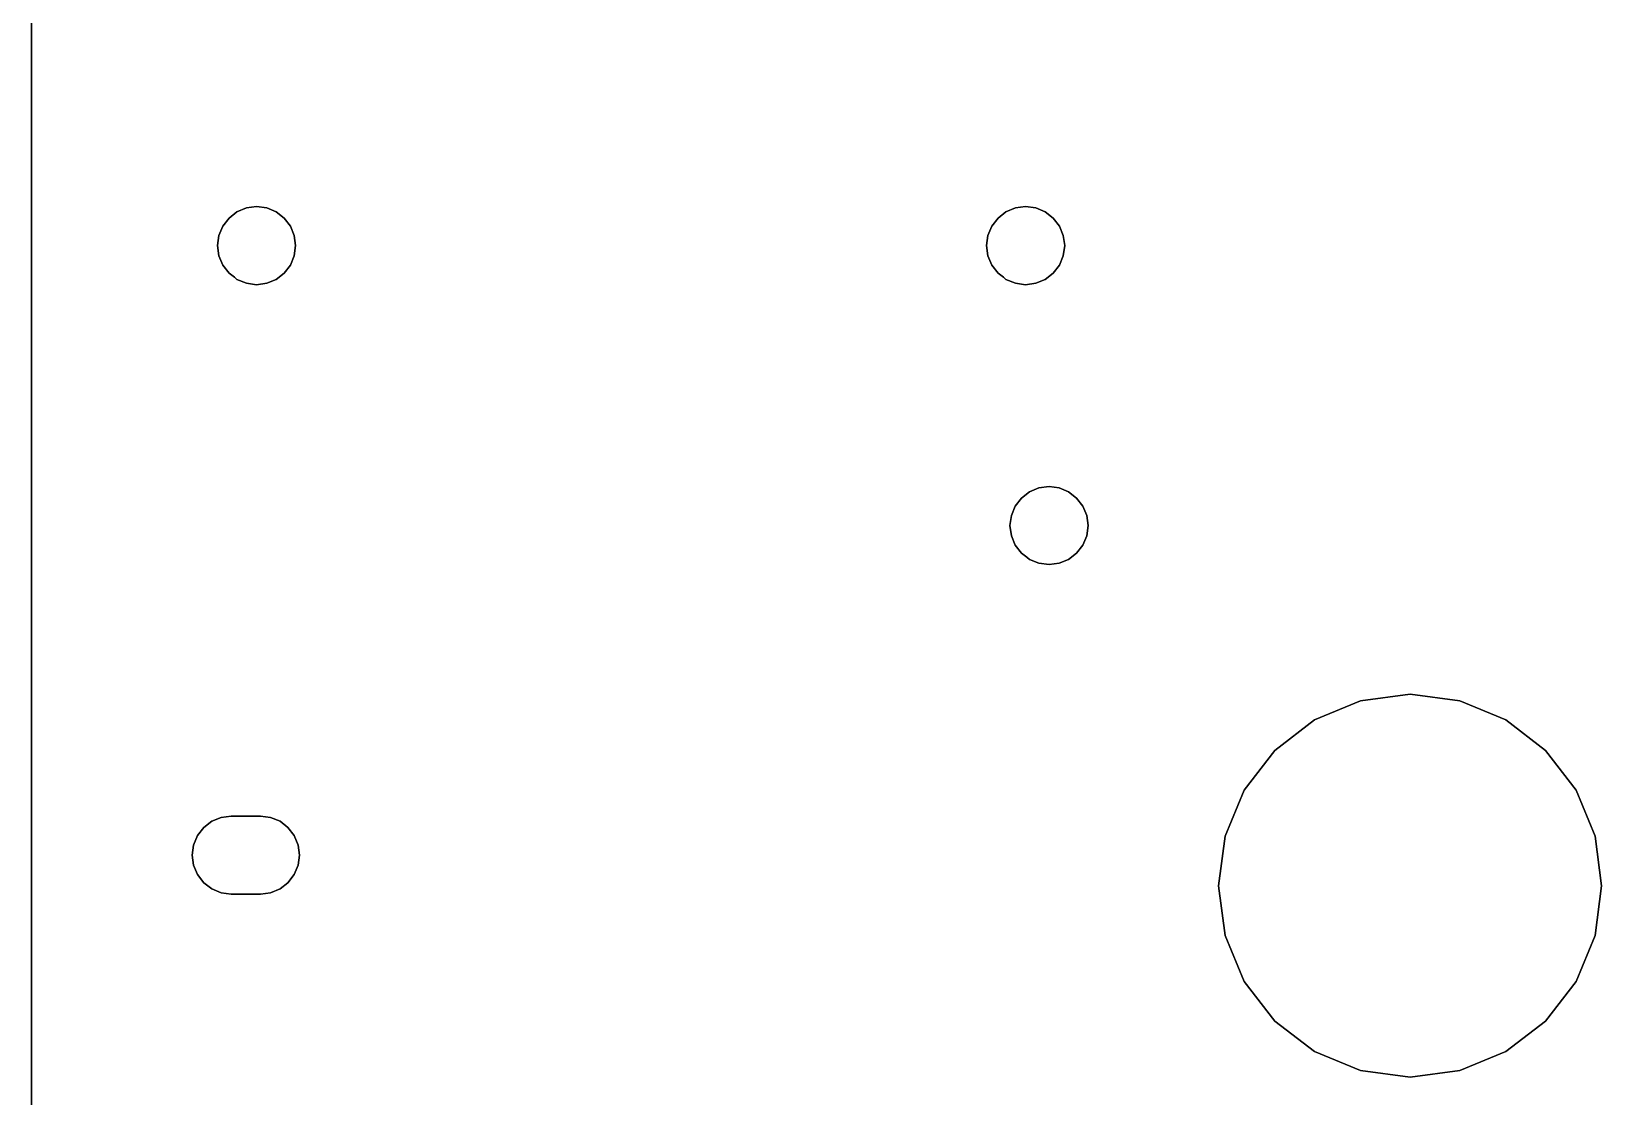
# Model space of a CAD drawing. Header units: metres. Extents: x 0 to 1120, y 0 to 254.
# Drawn here: x 687.5 to 790, y 57.4 to 127 of the extents above; entities that cross this region are included whole.
import ezdxf

# ---------------------------------------------------------------- set-up
doc = ezdxf.new("R2010")
doc.units = ezdxf.units.M

msp = doc.modelspace()

# ---------------------------------------------------------------- linework, layer by layer
at = {"layer": 'Component#3'}
for p, q in [((687.5, 247.94), (687.5, 6)), ((687.5, 6, 6), (687.5, 247.94, 6)), ((700.4, 114.78), (700.92, 115.19)), ((700.92, 115.19, 6), (700.4, 114.78, 6)), ((700.92, 115.19), (701.54, 115.44)), ((701.54, 115.44, 6), (700.92, 115.19, 6)), ((700.92, 115.19, 6), (700.92, 115.19)), ((701.54, 115.44), (702.2, 115.53)), ((702.2, 115.53, 6), (701.54, 115.44, 6)), ((701.54, 115.44), (701.54, 115.44, 6)), ((702.86, 115.44, 6), (702.2, 115.53, 6)), ((702.2, 115.53), (702.86, 115.44)), ((702.2, 115.53, 6), (702.2, 115.53)), ((702.86, 115.44), (703.47, 115.19)), ((702.86, 115.44, 6), (702.86, 115.44)), ((703.47, 115.19, 6), (702.86, 115.44, 6)), ((703.47, 115.19), (703.47, 115.19, 6)), ((704, 114.78, 6), (703.47, 115.19, 6)), ((703.47, 115.19), (704, 114.78)), ((750.6, 114.78), (751.12, 115.19)), ((751.12, 115.19, 6), (750.6, 114.78, 6)), ((751.12, 115.19), (751.74, 115.44)), ((751.74, 115.44, 6), (751.12, 115.19, 6)), ((751.12, 115.19, 6), (751.12, 115.19)), ((752.4, 115.53, 6), (751.74, 115.44, 6)), ((751.74, 115.44), (752.4, 115.53)), ((751.74, 115.44), (751.74, 115.44, 6)), ((752.4, 115.53), (752.4, 115.53, 6)), ((752.4, 115.53), (753.06, 115.44)), ((753.06, 115.44, 6), (752.4, 115.53, 6)), ((753.06, 115.44), (753.06, 115.44, 6)), ((753.67, 115.19, 6), (753.06, 115.44, 6)), ((753.06, 115.44), (753.67, 115.19)), ((753.67, 115.19), (754.2, 114.78)), ((754.2, 114.78, 6), (753.67, 115.19, 6)), ((753.67, 115.19, 6), (753.67, 115.19)), ((699.99, 114.25, 6), (699.74, 113.64, 6)), ((699.74, 113.64), (699.99, 114.25)), ((699.99, 114.25), (700.4, 114.78)), ((700.4, 114.78, 6), (699.99, 114.25, 6)), ((699.99, 114.25, 6), (699.99, 114.25)), ((700.4, 114.78), (700.4, 114.78, 6)), ((704, 114.78, 6), (704, 114.78)), ((704.41, 114.25, 6), (704, 114.78, 6)), ((704, 114.78), (704.41, 114.25)), ((704.41, 114.25), (704.41, 114.25, 6)), ((704.66, 113.64, 6), (704.41, 114.25, 6)), ((704.41, 114.25), (704.66, 113.64)), ((749.94, 113.64), (750.19, 114.25)), ((750.19, 114.25, 6), (749.94, 113.64, 6)), ((750.6, 114.78, 6), (750.19, 114.25, 6)), ((750.19, 114.25), (750.6, 114.78)), ((750.19, 114.25, 6), (750.19, 114.25)), ((750.6, 114.78), (750.6, 114.78, 6)), ((754.2, 114.78), (754.2, 114.78, 6)), ((754.61, 114.25, 6), (754.2, 114.78, 6)), ((754.2, 114.78), (754.61, 114.25)), ((754.86, 113.64, 6), (754.61, 114.25, 6)), ((754.61, 114.25, 6), (754.61, 114.25)), ((754.61, 114.25), (754.86, 113.64)), ((699.74, 113.64, 6), (699.65, 112.98, 6)), ((699.65, 112.98), (699.74, 113.64)), ((699.65, 112.98, 6), (699.65, 112.98)), ((699.74, 112.32), (699.65, 112.98)), ((699.65, 112.98, 6), (699.74, 112.32, 6)), ((699.74, 113.64), (699.74, 113.64, 6)), ((704.66, 113.64), (704.66, 113.64, 6)), ((704.66, 113.64), (704.75, 112.98)), ((704.75, 112.98, 6), (704.66, 113.64, 6)), ((704.66, 112.32, 6), (704.75, 112.98, 6)), ((704.75, 112.98), (704.66, 112.32)), ((704.75, 112.98, 6), (704.75, 112.98)), ((749.94, 113.64, 6), (749.85, 112.98, 6)), ((749.85, 112.98), (749.94, 113.64)), ((749.85, 112.98, 6), (749.85, 112.98)), ((749.94, 112.32), (749.85, 112.98)), ((749.85, 112.98, 6), (749.94, 112.32, 6)), ((749.94, 113.64, 6), (749.94, 113.64)), ((754.95, 112.98, 6), (754.86, 113.64, 6)), ((754.86, 113.64), (754.86, 113.64, 6)), ((754.86, 113.64), (754.95, 112.98)), ((754.95, 112.98), (754.86, 112.32)), ((754.86, 112.32, 6), (754.95, 112.98, 6)), ((754.95, 112.98), (754.95, 112.98, 6)), ((699.74, 112.32, 6), (699.74, 112.32)), ((699.99, 111.7), (699.74, 112.32)), ((699.74, 112.32, 6), (699.99, 111.7, 6)), ((704.41, 111.7, 6), (704.66, 112.32, 6)), ((704.66, 112.32), (704.41, 111.7)), ((704.66, 112.32), (704.66, 112.32, 6)), ((750.19, 111.7), (749.94, 112.32)), ((749.94, 112.32, 6), (750.19, 111.7, 6)), ((749.94, 112.32, 6), (749.94, 112.32)), ((754.86, 112.32), (754.61, 111.7)), ((754.61, 111.7, 6), (754.86, 112.32, 6)), ((754.86, 112.32), (754.86, 112.32, 6)), ((699.99, 111.7, 6), (699.99, 111.7)), ((699.99, 111.7, 6), (700.4, 111.18, 6)), ((700.4, 111.18), (699.99, 111.7)), ((700.4, 111.18, 6), (700.75, 110.91, 6)), ((700.75, 110.91), (700.4, 111.18)), ((700.4, 111.18), (700.4, 111.18, 6)), ((700.75, 110.91, 6), (700.75, 110.91)), ((700.75, 110.91, 6), (700.92, 110.77, 6)), ((700.92, 110.77), (700.75, 110.91)), ((701.54, 110.52), (700.92, 110.77)), ((700.92, 110.77), (700.92, 110.77, 6)), ((700.92, 110.77, 6), (701.54, 110.52, 6)), ((703.47, 110.77), (702.86, 110.52)), ((702.86, 110.52, 6), (703.47, 110.77, 6)), ((704, 111.18), (703.47, 110.77)), ((703.47, 110.77, 6), (704, 111.18, 6)), ((703.47, 110.77), (703.47, 110.77, 6)), ((704.41, 111.7), (704, 111.18)), ((704, 111.18, 6), (704.41, 111.7, 6)), ((704, 111.18), (704, 111.18, 6)), ((704.41, 111.7), (704.41, 111.7, 6)), ((750.19, 111.7), (750.19, 111.7, 6)), ((750.6, 111.18), (750.19, 111.7)), ((750.19, 111.7, 6), (750.6, 111.18, 6)), ((750.6, 111.18, 6), (750.6, 111.18)), ((750.95, 110.91), (750.6, 111.18)), ((750.6, 111.18, 6), (750.95, 110.91, 6)), ((750.95, 110.91, 6), (751.12, 110.77, 6)), ((751.12, 110.77), (750.95, 110.91)), ((750.95, 110.91), (750.95, 110.91, 6)), ((751.12, 110.77, 6), (751.74, 110.52, 6)), ((751.12, 110.77), (751.12, 110.77, 6)), ((751.74, 110.52), (751.12, 110.77)), ((753.06, 110.52, 6), (753.67, 110.77, 6)), ((753.67, 110.77), (753.06, 110.52)), ((753.67, 110.77, 6), (754.2, 111.18, 6)), ((754.2, 111.18), (753.67, 110.77)), ((753.67, 110.77), (753.67, 110.77, 6)), ((754.2, 111.18, 6), (754.61, 111.7, 6)), ((754.61, 111.7), (754.2, 111.18)), ((754.2, 111.18), (754.2, 111.18, 6)), ((754.61, 111.7, 6), (754.61, 111.7)), ((701.54, 110.52, 6), (701.54, 110.52)), ((701.54, 110.52, 6), (702.2, 110.43, 6)), ((702.2, 110.43), (701.54, 110.52)), ((702.2, 110.43, 6), (702.86, 110.52, 6)), ((702.86, 110.52), (702.2, 110.43)), ((702.2, 110.43), (702.2, 110.43, 6)), ((702.86, 110.52, 6), (702.86, 110.52)), ((751.74, 110.52, 6), (752.4, 110.43, 6)), ((752.4, 110.43), (751.74, 110.52)), ((751.74, 110.52), (751.74, 110.52, 6)), ((753.06, 110.52), (752.4, 110.43)), ((752.4, 110.43, 6), (753.06, 110.52, 6)), ((752.4, 110.43), (752.4, 110.43, 6)), ((753.06, 110.52, 6), (753.06, 110.52)), ((752.13, 96.5, 6), (751.72, 95.97, 6)), ((751.72, 95.97), (752.13, 96.5)), ((752.13, 96.5), (752.65, 96.91)), ((752.65, 96.91, 6), (752.13, 96.5, 6)), ((752.13, 96.5), (752.13, 96.5, 6)), ((753.27, 97.16, 6), (752.65, 96.91, 6)), ((752.65, 96.91), (753.27, 97.16)), ((752.65, 96.91), (752.65, 96.91, 6)), ((753.27, 97.16), (753.93, 97.25)), ((753.93, 97.25, 6), (753.27, 97.16, 6)), ((753.27, 97.16, 6), (753.27, 97.16)), ((753.93, 97.25), (753.93, 97.25, 6)), ((753.93, 97.25), (754.59, 97.16)), ((754.59, 97.16, 6), (753.93, 97.25, 6)), ((754.59, 97.16), (755.2, 96.91)), ((754.59, 97.16, 6), (754.59, 97.16)), ((755.2, 96.91, 6), (754.59, 97.16, 6)), ((755.2, 96.91), (755.2, 96.91, 6)), ((755.73, 96.5, 6), (755.2, 96.91, 6)), ((755.2, 96.91), (755.73, 96.5)), ((755.73, 96.5), (755.73, 96.5, 6)), ((756.14, 95.97, 6), (755.73, 96.5, 6)), ((755.73, 96.5), (756.14, 95.97)), ((751.38, 94.7), (751.47, 95.36)), ((751.47, 95.36, 6), (751.38, 94.7, 6)), ((751.47, 95.36), (751.72, 95.97)), ((751.72, 95.97, 6), (751.47, 95.36, 6)), ((751.47, 95.36), (751.47, 95.36, 6)), ((751.72, 95.97), (751.72, 95.97, 6)), ((756.14, 95.97), (756.14, 95.97, 6)), ((756.14, 95.97), (756.39, 95.36)), ((756.39, 95.36, 6), (756.14, 95.97, 6)), ((756.48, 94.7, 6), (756.39, 95.36, 6)), ((756.39, 95.36, 6), (756.39, 95.36)), ((756.39, 95.36), (756.48, 94.7)), ((751.38, 94.7, 6), (751.38, 94.7)), ((751.47, 94.04), (751.38, 94.7)), ((751.38, 94.7, 6), (751.47, 94.04, 6)), ((756.48, 94.7), (756.39, 94.04)), ((756.39, 94.04, 6), (756.48, 94.7, 6)), ((756.48, 94.7), (756.48, 94.7, 6)), ((751.47, 94.04, 6), (751.47, 94.04)), ((751.47, 94.04, 6), (751.72, 93.42, 6)), ((751.72, 93.42), (751.47, 94.04)), ((751.72, 93.42), (751.72, 93.42, 6)), ((752.13, 92.9), (751.72, 93.42)), ((751.72, 93.42, 6), (752.13, 92.9, 6)), ((756.14, 93.42), (755.73, 92.9)), ((755.73, 92.9, 6), (756.14, 93.42, 6)), ((756.14, 93.42, 6), (756.39, 94.04, 6)), ((756.39, 94.04), (756.14, 93.42)), ((756.14, 93.42), (756.14, 93.42, 6)), ((756.39, 94.04, 6), (756.39, 94.04)), ((752.13, 92.9), (752.13, 92.9, 6)), ((752.13, 92.9, 6), (752.48, 92.63, 6)), ((752.48, 92.63), (752.13, 92.9)), ((752.48, 92.63, 6), (752.48, 92.63)), ((752.65, 92.49), (752.48, 92.63)), ((752.48, 92.63, 6), (752.65, 92.49, 6)), ((753.27, 92.24), (752.65, 92.49)), ((752.65, 92.49), (752.65, 92.49, 6)), ((752.65, 92.49, 6), (753.27, 92.24, 6)), ((754.59, 92.24, 6), (755.2, 92.49, 6)), ((755.2, 92.49), (754.59, 92.24)), ((755.73, 92.9), (755.2, 92.49)), ((755.2, 92.49, 6), (755.73, 92.9, 6)), ((755.2, 92.49, 6), (755.2, 92.49)), ((755.73, 92.9, 6), (755.73, 92.9)), ((753.27, 92.24, 6), (753.27, 92.24)), ((753.93, 92.15), (753.27, 92.24)), ((753.27, 92.24, 6), (753.93, 92.15, 6)), ((754.59, 92.24), (753.93, 92.15)), ((753.93, 92.15, 6), (754.59, 92.24, 6)), ((753.93, 92.15, 6), (753.93, 92.15)), ((754.59, 92.24, 6), (754.59, 92.24)), ((774.26, 83.25, 6), (771.25, 82.01, 6)), ((771.25, 82.01), (774.26, 83.25)), ((777.5, 83.68, 6), (774.26, 83.25, 6)), ((774.26, 83.25), (777.5, 83.68)), ((774.26, 83.25), (774.26, 83.25, 6)), ((777.5, 83.68), (780.74, 83.25)), ((780.74, 83.25, 6), (777.5, 83.68, 6)), ((777.5, 83.68, 6), (777.5, 83.68)), ((780.74, 83.25), (783.75, 82.01)), ((780.74, 83.25), (780.74, 83.25, 6)), ((783.75, 82.01, 6), (780.74, 83.25, 6)), ((768.66, 80.02), (771.25, 82.01)), ((771.25, 82.01, 6), (768.66, 80.02, 6)), ((771.25, 82.01, 6), (771.25, 82.01)), ((783.75, 82.01), (783.75, 82.01, 6)), ((786.34, 80.02, 6), (783.75, 82.01, 6)), ((783.75, 82.01), (786.34, 80.02)), ((768.66, 80.02, 6), (766.67, 77.43, 6)), ((766.67, 77.43), (768.66, 80.02)), ((768.66, 80.02), (768.66, 80.02, 6)), ((786.34, 80.02), (788.33, 77.43)), ((788.33, 77.43, 6), (786.34, 80.02, 6)), ((786.34, 80.02), (786.34, 80.02, 6)), ((765.43, 74.42), (766.67, 77.43)), ((766.67, 77.43, 6), (765.43, 74.42, 6)), ((766.67, 77.43, 6), (766.67, 77.43)), ((789.57, 74.42, 6), (788.33, 77.43, 6)), ((788.33, 77.43), (789.57, 74.42)), ((788.33, 77.43), (788.33, 77.43, 6)), ((698.75, 74.98, 6), (698.34, 74.46, 6)), ((698.34, 74.46), (698.75, 74.98)), ((698.75, 74.98), (699.28, 75.39)), ((699.28, 75.39, 6), (698.75, 74.98, 6)), ((698.75, 74.98), (698.75, 74.98, 6)), ((699.89, 75.64, 6), (699.28, 75.39, 6)), ((699.28, 75.39), (699.89, 75.64)), ((699.28, 75.39, 6), (699.28, 75.39)), ((699.89, 75.64), (700.55, 75.73)), ((700.55, 75.73, 6), (699.89, 75.64, 6)), ((699.89, 75.64), (699.89, 75.64, 6)), ((700.55, 75.73), (702.45, 75.73)), ((702.45, 75.73, 6), (700.55, 75.73, 6)), ((700.55, 75.73), (700.55, 75.73, 6)), ((702.45, 75.73, 6), (702.45, 75.73)), ((702.45, 75.73), (703.11, 75.64)), ((703.11, 75.64, 6), (702.45, 75.73, 6)), ((703.11, 75.64), (703.11, 75.64, 6)), ((703.11, 75.64), (703.73, 75.39)), ((703.73, 75.39, 6), (703.11, 75.64, 6)), ((703.73, 75.39, 6), (703.73, 75.39)), ((703.73, 75.39), (704.25, 74.98)), ((704.25, 74.98, 6), (703.73, 75.39, 6)), ((704.25, 74.98, 6), (704.25, 74.98)), ((704.66, 74.46, 6), (704.25, 74.98, 6)), ((704.25, 74.98), (704.66, 74.46)), ((698, 73.18), (698.09, 73.84)), ((698.09, 73.84, 6), (698, 73.18, 6)), ((698.34, 74.46, 6), (698.09, 73.84, 6)), ((698.09, 73.84), (698.34, 74.46)), ((698.09, 73.84), (698.09, 73.84, 6)), ((698.34, 74.46, 6), (698.34, 74.46)), ((704.66, 74.46), (704.91, 73.84)), ((704.66, 74.46), (704.66, 74.46, 6)), ((704.91, 73.84, 6), (704.66, 74.46, 6)), ((704.91, 73.84), (704.91, 73.84, 6)), ((705, 73.18, 6), (704.91, 73.84, 6)), ((704.91, 73.84), (705, 73.18)), ((765.43, 74.42, 6), (765, 71.18, 6)), ((765, 71.18), (765.43, 74.42)), ((765.43, 74.42, 6), (765.43, 74.42)), ((789.57, 74.42), (789.57, 74.42, 6)), ((789.57, 74.42), (790, 71.18)), ((790, 71.18, 6), (789.57, 74.42, 6)), ((698, 73.18, 6), (698, 73.18)), ((698.09, 72.52), (698, 73.18)), ((698, 73.18, 6), (698.09, 72.52, 6)), ((705, 73.18), (704.91, 72.52)), ((704.91, 72.52, 6), (705, 73.18, 6)), ((705, 73.18), (705, 73.18, 6)), ((698.34, 71.91), (698.09, 72.52)), ((698.09, 72.52), (698.09, 72.52, 6)), ((698.09, 72.52, 6), (698.34, 71.91, 6)), ((698.75, 71.38), (698.34, 71.91)), ((698.34, 71.91, 6), (698.34, 71.91)), ((698.34, 71.91, 6), (698.75, 71.38, 6)), ((704.25, 71.38, 6), (704.66, 71.91, 6)), ((704.66, 71.91), (704.25, 71.38)), ((704.91, 72.52), (704.66, 71.91)), ((704.66, 71.91, 6), (704.91, 72.52, 6)), ((704.66, 71.91, 6), (704.66, 71.91)), ((704.91, 72.52), (704.91, 72.52, 6)), ((699.1, 71.11), (698.75, 71.38)), ((698.75, 71.38, 6), (699.1, 71.11, 6)), ((698.75, 71.38, 6), (698.75, 71.38)), ((699.28, 70.97), (699.1, 71.11)), ((699.1, 71.11, 6), (699.28, 70.97, 6)), ((699.1, 71.11), (699.1, 71.11, 6)), ((699.28, 70.97, 6), (699.89, 70.72, 6)), ((699.89, 70.72), (699.28, 70.97)), ((699.28, 70.97), (699.28, 70.97, 6)), ((703.73, 70.97), (703.11, 70.72)), ((703.11, 70.72, 6), (703.73, 70.97, 6)), ((704.25, 71.38), (703.73, 70.97)), ((703.73, 70.97, 6), (704.25, 71.38, 6)), ((703.73, 70.97), (703.73, 70.97, 6)), ((704.25, 71.38), (704.25, 71.38, 6)), ((765.43, 67.94), (765, 71.18)), ((765, 71.18, 6), (765.43, 67.94, 6)), ((765, 71.18), (765, 71.18, 6)), ((790, 71.18), (789.57, 67.94)), ((789.57, 67.94, 6), (790, 71.18, 6)), ((790, 71.18), (790, 71.18, 6)), ((700.55, 70.63), (699.89, 70.72)), ((699.89, 70.72), (699.89, 70.72, 6)), ((699.89, 70.72, 6), (700.55, 70.63, 6)), ((700.55, 70.63, 6), (702.45, 70.63, 6)), ((700.55, 70.63), (700.55, 70.63, 6)), ((702.45, 70.63), (700.55, 70.63)), ((703.11, 70.72), (702.45, 70.63)), ((702.45, 70.63, 6), (703.11, 70.72, 6)), ((702.45, 70.63), (702.45, 70.63, 6)), ((703.11, 70.72), (703.11, 70.72, 6)), ((765.43, 67.94, 6), (766.67, 64.93, 6)), ((766.67, 64.93), (765.43, 67.94)), ((765.43, 67.94), (765.43, 67.94, 6)), ((788.33, 64.93, 6), (789.57, 67.94, 6)), ((789.57, 67.94), (788.33, 64.93)), ((789.57, 67.94, 6), (789.57, 67.94)), ((768.66, 62.34), (766.67, 64.93)), ((766.67, 64.93, 6), (768.66, 62.34, 6)), ((766.67, 64.93, 6), (766.67, 64.93)), ((788.33, 64.93), (786.34, 62.34)), ((786.34, 62.34, 6), (788.33, 64.93, 6)), ((788.33, 64.93), (788.33, 64.93, 6)), ((771.25, 60.35), (768.66, 62.34)), ((768.66, 62.34, 6), (771.25, 60.35, 6)), ((768.66, 62.34, 6), (768.66, 62.34)), ((783.75, 60.35, 6), (786.34, 62.34, 6)), ((786.34, 62.34), (783.75, 60.35)), ((786.34, 62.34), (786.34, 62.34, 6)), ((771.25, 60.35), (771.25, 60.35, 6)), ((774.26, 59.11), (771.25, 60.35)), ((771.25, 60.35, 6), (774.26, 59.11, 6)), ((783.75, 60.35), (780.74, 59.11)), ((780.74, 59.11, 6), (783.75, 60.35, 6)), ((783.75, 60.35, 6), (783.75, 60.35)), ((774.26, 59.11, 6), (774.26, 59.11)), ((777.5, 58.68), (774.26, 59.11)), ((774.26, 59.11, 6), (777.5, 58.68, 6)), ((777.5, 58.68, 6), (780.74, 59.11, 6)), ((780.74, 59.11), (777.5, 58.68)), ((777.5, 58.68), (777.5, 58.68, 6)), ((780.74, 59.11, 6), (780.74, 59.11))]:
    msp.add_line(p, q, dxfattribs=at)

doc.saveas('drawing.dxf')
